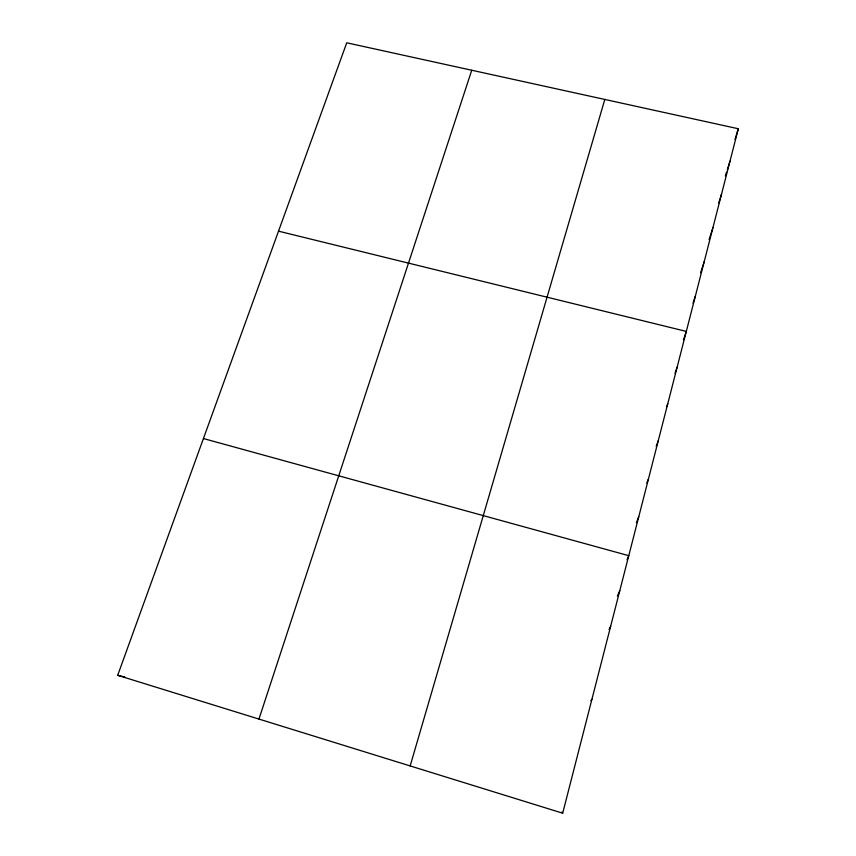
<?xml version="1.0" encoding="UTF-8"?>
<svg xmlns="http://www.w3.org/2000/svg" width="856" height="856" viewBox="0 0 856 856"><rect width="100%" height="100%" fill="white"/><g stroke="black" fill="none" stroke-linecap="round" stroke-linejoin="round"><path stroke-width="1.28" d="M562.692 813.2L738.311 128.753L346.734 42.8L117.689 675.309L562.692 813.2L561.91 812.066M410.163 765.938L604.807 99.446M734.983 139.442L738.311 128.753M725.374 175.855L726.53 172.184M727.3 169.734L729.997 161.163M718.73 202.958L721.544 194.109M709.089 239.605L712.952 227.589M700.583 272.775L704.221 261.626M258.961 719.083L471.742 70.246M693.028 303.217L695.34 296.23M683.484 339.8L686.319 331.422L278.521 231.163M675.01 373.377L677.128 367.203M666.589 407.007L667.787 403.604M656.188 446.425L658.285 440.637M646.836 483.052L648.174 479.499M636.383 522.727L638.779 516.66M627.031 559.835L628.775 555.683L203.428 438.54M617.401 596.001L619.776 590.726M609.044 629.545L610.649 626.325M590.854 700.743L591.935 699.256M117.689 675.309L124.816 677.01"/></g></svg>
